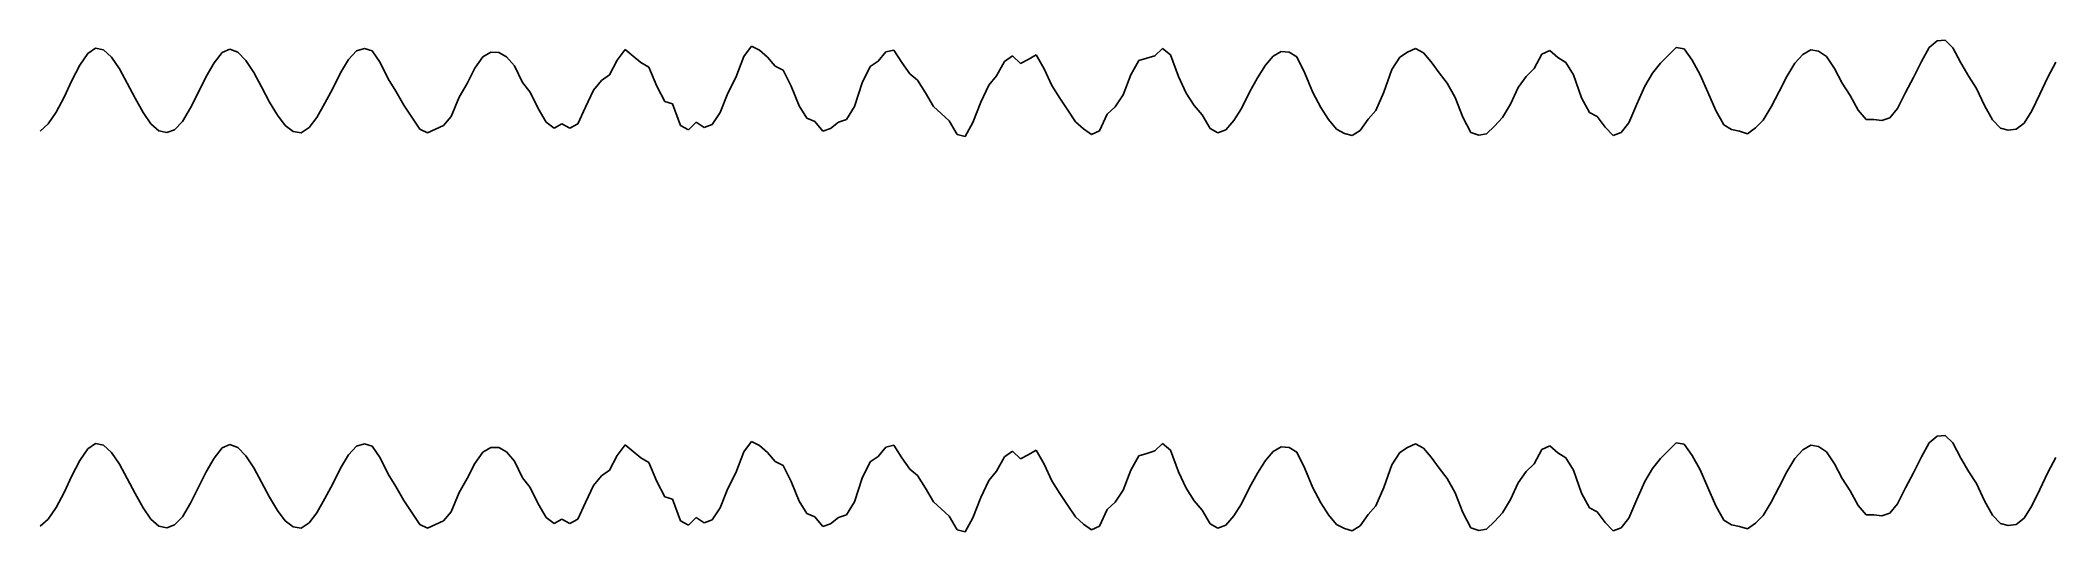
# Model space of a CAD drawing. Header units: metres. Extents: x -256 to 254, y -61 to 63.
import ezdxf

# ---------------------------------------------------------------- set-up
doc = ezdxf.new("R2010")
doc.units = ezdxf.units.M

msp = doc.modelspace()

# ---------------------------------------------------------------- linework, layer by layer
for p, q in [((-78, 58.87451, -173.20508), (-76, 61.47461, -173.20508)), ((-76, 61.47461, -173.20508), (-74, 60.491943, -173.20508)), ((222, 61.19232, -173.20508), (224, 62.860107, -173.20508)), ((224, 62.860107, -173.20508), (226, 62.991333, -173.20508)), ((226, 62.991333, -173.20508), (228, 61.128235, -173.20508)), ((-248, 52.78778, -173.20508), (-246, 56.697083, -173.20508)), ((-246, 56.697083, -173.20508), (-244, 59.64508, -173.20508)), ((-244, 59.64508, -173.20508), (-242, 60.968018, -173.20508)), ((-242, 60.968018, -173.20508), (-240, 60.562134, -173.20508)), ((-240, 60.562134, -173.20508), (-238, 58.694458, -173.20508)), ((-238, 58.694458, -173.20508), (-236, 55.752563, -173.20508)), ((-214, 53.874207, -173.20508), (-212, 57.31964, -173.20508)), ((-212, 57.31964, -173.20508), (-210, 59.88159, -173.20508)), ((-210, 59.88159, -173.20508), (-208, 60.777283, -173.20508)), ((-208, 60.777283, -173.20508), (-206, 60.029602, -173.20508)), ((-206, 60.029602, -173.20508), (-204, 57.922363, -173.20508)), ((-204, 57.922363, -173.20508), (-202, 54.87976, -173.20508)), ((-180, 54.771423, -173.20508), (-178, 58.13141, -173.20508)), ((-178, 58.13141, -173.20508), (-176, 60.346985, -173.20508)), ((-176, 60.346985, -173.20508), (-174, 60.906982, -173.20508)), ((-174, 60.906982, -173.20508), (-172, 60.299683, -173.20508)), ((-172, 60.299683, -173.20508), (-170, 57.403564, -173.20508)), ((-170, 57.403564, -173.20508), (-168, 53.215027, -173.20508)), ((-146, 55.929565, -173.20508), (-144, 58.807373, -173.20508)), ((-144, 58.807373, -173.20508), (-142, 59.979248, -173.20508)), ((-142, 59.979248, -173.20508), (-140, 59.951782, -173.20508)), ((-140, 59.951782, -173.20508), (-138, 58.85315, -173.20508)), ((-138, 58.85315, -173.20508), (-136, 56.507874, -173.20508)), ((-136, 56.507874, -173.20508), (-134, 52.29492, -173.20508)), ((-112, 54.289246, -173.20508), (-110, 57.96814, -173.20508)), ((-110, 57.96814, -173.20508), (-108, 60.658264, -173.20508)), ((-108, 60.658264, -173.20508), (-106, 58.961487, -173.20508)), ((-106, 58.961487, -173.20508), (-104, 57.409668, -173.20508)), ((-104, 57.409668, -173.20508), (-102, 56.184387, -173.20508)), ((-102, 56.184387, -173.20508), (-100, 51.37024, -173.20508)), ((-80, 53.54767, -173.20508), (-78, 58.87451, -173.20508)), ((-74, 60.491943, -173.20508), (-72, 58.694458, -173.20508)), ((-72, 58.694458, -173.20508), (-70, 56.462097, -173.20508)), ((-70, 56.462097, -173.20508), (-68, 55.410767, -173.20508)), ((-48, 52.209473, -173.20508), (-46, 56.367493, -173.20508)), ((-46, 56.367493, -173.20508), (-44, 57.720947, -173.20508)), ((-44, 57.720947, -173.20508), (-42, 60.064697, -173.20508)), ((-42, 60.064697, -173.20508), (-40, 60.542297, -173.20508)), ((-40, 60.542297, -173.20508), (-38, 57.388306, -173.20508)), ((-38, 57.388306, -173.20508), (-36, 54.519653, -173.20508)), ((-14, 54.016113, -173.20508), (-12, 57.63092, -173.20508)), ((-12, 57.63092, -173.20508), (-10, 59.088135, -173.20508)), ((-10, 59.088135, -173.20508), (-8, 57.107544, -173.20508)), ((-8, 57.107544, -173.20508), (-6, 58.158875, -173.20508)), ((-6, 58.158875, -173.20508), (-4, 59.34601, -173.20508)), ((-4, 59.34601, -173.20508), (-2, 55.78308, -173.20508)), ((20, 54.232788, -173.20508), (22, 57.876587, -173.20508)), ((22, 57.876587, -173.20508), (24, 58.480835, -173.20508)), ((24, 58.480835, -173.20508), (26, 59.10797, -173.20508)), ((26, 59.10797, -173.20508), (28, 60.958862, -173.20508)), ((28, 60.958862, -173.20508), (30, 59.33838, -173.20508)), ((30, 59.33838, -173.20508), (32, 53.858948, -173.20508)), ((52, 53.52173, -173.20508), (54, 56.674194, -173.20508)), ((54, 56.674194, -173.20508), (56, 59.00116, -173.20508)), ((56, 59.00116, -173.20508), (58, 60.188293, -173.20508)), ((58, 60.188293, -173.20508), (60, 59.97162, -173.20508)), ((60, 59.97162, -173.20508), (62, 58.81653, -173.20508)), ((62, 58.81653, -173.20508), (64, 54.69818, -173.20508)), ((86, 55.57556, -173.20508), (88, 58.688354, -173.20508)), ((88, 58.688354, -173.20508), (90, 60.012817, -173.20508)), ((90, 60.012817, -173.20508), (92, 60.887146, -173.20508)), ((92, 60.887146, -173.20508), (94, 59.786987, -173.20508)), ((94, 59.786987, -173.20508), (96, 57.548523, -173.20508)), ((96, 57.548523, -173.20508), (98, 54.79126, -173.20508)), ((122, 55.89447, -173.20508), (124, 59.457397, -173.20508)), ((124, 59.457397, -173.20508), (126, 60.39276, -173.20508)), ((126, 60.39276, -173.20508), (128, 58.615112, -173.20508)), ((128, 58.615112, -173.20508), (130, 57.403564, -173.20508)), ((130, 57.403564, -173.20508), (132, 54.231262, -173.20508)), ((152, 54.689026, -173.20508), (154, 57.232666, -173.20508)), ((154, 57.232666, -173.20508), (156, 59.25293, -173.20508)), ((156, 59.25293, -173.20508), (158, 61.146545, -173.20508)), ((158, 61.146545, -173.20508), (160, 60.801697, -173.20508)), ((160, 60.801697, -173.20508), (162, 57.98645, -173.20508)), ((162, 57.98645, -173.20508), (164, 54.30298, -173.20508)), ((186, 53.83606, -173.20508), (188, 57.229614, -173.20508)), ((188, 57.229614, -173.20508), (190, 59.42993, -173.20508)), ((190, 59.42993, -173.20508), (192, 60.620117, -173.20508)), ((192, 60.620117, -173.20508), (194, 60.231018, -173.20508)), ((194, 60.231018, -173.20508), (196, 58.859253, -173.20508)), ((196, 58.859253, -173.20508), (198, 55.851746, -173.20508)), ((218, 53.552246, -173.20508), (220, 57.5943, -173.20508)), ((220, 57.5943, -173.20508), (222, 61.19232, -173.20508)), ((228, 61.128235, -173.20508), (230, 57.32727, -173.20508)), ((230, 57.32727, -173.20508), (232, 53.804016, -173.20508)), ((252, 53.65448, -173.20508), (254, 57.432556, -173.20508)), ((-250, 48.64044, -173.20508), (-248, 52.78778, -173.20508)), ((-236, 55.752563, -173.20508), (-234, 52.12555, -173.20508)), ((-234, 52.12555, -173.20508), (-232, 48.391724, -173.20508)), ((-216, 49.913025, -173.20508), (-214, 53.874207, -173.20508)), ((-202, 54.87976, -173.20508), (-200, 51.2558, -173.20508)), ((-200, 51.2558, -173.20508), (-198, 47.384644, -173.20508)), ((-182, 50.83618, -173.20508), (-180, 54.771423, -173.20508)), ((-168, 53.215027, -173.20508), (-166, 50.14038, -173.20508)), ((-150, 48.583984, -173.20508), (-148, 52.105713, -173.20508)), ((-148, 52.105713, -173.20508), (-146, 55.929565, -173.20508)), ((-134, 52.29492, -173.20508), (-132, 49.864197, -173.20508)), ((-116, 50.38147, -173.20508), (-114, 52.796936, -173.20508)), ((-114, 52.796936, -173.20508), (-112, 54.289246, -173.20508)), ((-100, 51.37024, -173.20508), (-98, 47.505188, -173.20508)), ((-82, 49.650574, -173.20508), (-80, 53.54767, -173.20508)), ((-68, 55.410767, -173.20508), (-66, 51.36566, -173.20508)), ((-66, 51.36566, -173.20508), (-64, 46.4386, -173.20508)), ((-50, 46.247864, -173.20508), (-48, 52.209473, -173.20508)), ((-36, 54.519653, -173.20508), (-34, 52.877808, -173.20508)), ((-34, 52.877808, -173.20508), (-32, 49.668884, -173.20508)), ((-18, 47.34192, -173.20508), (-16, 51.64337, -173.20508)), ((-16, 51.64337, -173.20508), (-14, 54.016113, -173.20508)), ((-2, 55.78308, -173.20508), (0, 51.586914, -173.20508)), ((0, 51.586914, -173.20508), (2, 48.338318, -173.20508)), ((18, 49.212646, -173.20508), (20, 54.232788, -173.20508)), ((32, 53.858948, -173.20508), (34, 49.661255, -173.20508)), ((50, 49.850464, -173.20508), (52, 53.52173, -173.20508)), ((64, 54.69818, -173.20508), (66, 49.806213, -173.20508)), ((84, 49.87793, -173.20508), (86, 55.57556, -173.20508)), ((98, 54.79126, -173.20508), (100, 52.186584, -173.20508)), ((100, 52.186584, -173.20508), (102, 48.535156, -173.20508)), ((116, 46.832275, -173.20508), (118, 51.05133, -173.20508)), ((118, 51.05133, -173.20508), (120, 53.875732, -173.20508)), ((120, 53.875732, -173.20508), (122, 55.89447, -173.20508)), ((132, 54.231262, -173.20508), (134, 48.42224, -173.20508)), ((148, 46.868896, -173.20508), (150, 51.358032, -173.20508)), ((150, 51.358032, -173.20508), (152, 54.689026, -173.20508)), ((164, 54.30298, -173.20508), (166, 49.908447, -173.20508)), ((184, 50.030518, -173.20508), (186, 53.83606, -173.20508)), ((198, 55.851746, -173.20508), (200, 52.14386, -173.20508)), ((200, 52.14386, -173.20508), (202, 49.066162, -173.20508)), ((216, 49.813843, -173.20508), (218, 53.552246, -173.20508)), ((232, 53.804016, -173.20508), (234, 50.845337, -173.20508)), ((250, 49.3927, -173.20508), (252, 53.65448, -173.20508)), ((-252, 44.847107, -173.20508), (-250, 48.64044, -173.20508)), ((-232, 48.391724, -173.20508), (-230, 44.755554, -173.20508)), ((-218, 45.87555, -173.20508), (-216, 49.913025, -173.20508)), ((-198, 47.384644, -173.20508), (-196, 44.0506, -173.20508)), ((-186, 43.452454, -173.20508), (-184, 47.058105, -173.20508)), ((-184, 47.058105, -173.20508), (-182, 50.83618, -173.20508)), ((-166, 50.14038, -173.20508), (-164, 46.595764, -173.20508)), ((-164, 46.595764, -173.20508), (-162, 43.571472, -173.20508)), ((-152, 43.725586, -173.20508), (-150, 48.583984, -173.20508)), ((-132, 49.864197, -173.20508), (-130, 45.70465, -173.20508)), ((-120, 41.836548, -173.20508), (-118, 46.04187, -173.20508)), ((-118, 46.04187, -173.20508), (-116, 50.38147, -173.20508)), ((-98, 47.505188, -173.20508), (-96, 46.948242, -173.20508)), ((-96, 46.948242, -173.20508), (-94, 41.459656, -173.20508)), ((-84, 44.71283, -173.20508), (-82, 49.650574, -173.20508)), ((-64, 46.4386, -173.20508), (-62, 43.276978, -173.20508)), ((-52, 42.94281, -173.20508), (-50, 46.247864, -173.20508)), ((-32, 49.668884, -173.20508), (-30, 46.263123, -173.20508)), ((-30, 46.263123, -173.20508), (-28, 44.447327, -173.20508)), ((-20, 42.166138, -173.20508), (-18, 47.34192, -173.20508)), ((2, 48.338318, -173.20508), (4, 45.336914, -173.20508)), ((14, 44.293213, -173.20508), (16, 46.165466, -173.20508)), ((16, 46.165466, -173.20508), (18, 49.212646, -173.20508)), ((34, 49.661255, -173.20508), (36, 46.492004, -173.20508)), ((36, 46.492004, -173.20508), (38, 44.166565, -173.20508)), ((48, 45.71228, -173.20508), (50, 49.850464, -173.20508)), ((66, 49.806213, -173.20508), (68, 46.018982, -173.20508)), ((68, 46.018982, -173.20508), (70, 42.947388, -173.20508)), ((82, 45.236206, -173.20508), (84, 49.87793, -173.20508)), ((102, 48.535156, -173.20508), (104, 43.56842, -173.20508)), ((114, 43.49823, -173.20508), (116, 46.832275, -173.20508)), ((134, 48.42224, -173.20508), (136, 44.699097, -173.20508)), ((146, 42.14325, -173.20508), (148, 46.868896, -173.20508)), ((166, 49.908447, -173.20508), (168, 45.26367, -173.20508)), ((180, 42.762756, -173.20508), (182, 46.177673, -173.20508)), ((182, 46.177673, -173.20508), (184, 50.030518, -173.20508)), ((202, 49.066162, -173.20508), (204, 45.355225, -173.20508)), ((214, 45.777893, -173.20508), (216, 49.813843, -173.20508)), ((234, 50.845337, -173.20508), (236, 46.525574, -173.20508)), ((236, 46.525574, -173.20508), (238, 42.855835, -173.20508)), ((248, 45.191956, -173.20508), (250, 49.3927, -173.20508)), ((-256, 40.048218, -173.20508), (-254, 41.900635, -173.20508)), ((-254, 41.900635, -173.20508), (-252, 44.847107, -173.20508)), ((-230, 44.755554, -173.20508), (-228, 41.836548, -173.20508)), ((-228, 41.836548, -173.20508), (-226, 40.11078, -173.20508)), ((-222, 40.38849, -173.20508), (-220, 42.471313, -173.20508)), ((-220, 42.471313, -173.20508), (-218, 45.87555, -173.20508)), ((-196, 44.0506, -173.20508), (-194, 41.470337, -173.20508)), ((-194, 41.470337, -173.20508), (-192, 39.93988, -173.20508)), ((-190, 39.624023, -173.20508), (-188, 40.911865, -173.20508)), ((-188, 40.911865, -173.20508), (-186, 43.452454, -173.20508)), ((-162, 43.571472, -173.20508), (-160, 40.53192, -173.20508)), ((-156, 40.48767, -173.20508), (-154, 41.419983, -173.20508)), ((-154, 41.419983, -173.20508), (-152, 43.725586, -173.20508)), ((-130, 45.70465, -173.20508), (-128, 42.28363, -173.20508)), ((-128, 42.28363, -173.20508), (-126, 40.76996, -173.20508)), ((-126, 40.76996, -173.20508), (-124, 41.896057, -173.20508)), ((-124, 41.896057, -173.20508), (-122, 40.73639, -173.20508)), ((-122, 40.73639, -173.20508), (-120, 41.836548, -173.20508)), ((-94, 41.459656, -173.20508), (-92, 40.356445, -173.20508)), ((-92, 40.356445, -173.20508), (-90, 42.276, -173.20508)), ((-90, 42.276, -173.20508), (-88, 40.953064, -173.20508)), ((-88, 40.953064, -173.20508), (-86, 41.671753, -173.20508)), ((-86, 41.671753, -173.20508), (-84, 44.71283, -173.20508)), ((-62, 43.276978, -173.20508), (-60, 42.489624, -173.20508)), ((-60, 42.489624, -173.20508), (-58, 40.00702, -173.20508)), ((-56, 40.699768, -173.20508), (-54, 42.269897, -173.20508)), ((-54, 42.269897, -173.20508), (-52, 42.94281, -173.20508)), ((-28, 44.447327, -173.20508), (-26, 42.591858, -173.20508)), ((-26, 42.591858, -173.20508), (-24, 39.131165, -173.20508)), ((-22, 38.694763, -173.20508), (-20, 42.166138, -173.20508)), ((4, 45.336914, -173.20508), (6, 42.408752, -173.20508)), ((6, 42.408752, -173.20508), (8, 40.577698, -173.20508)), ((12, 40.086365, -173.20508), (14, 44.293213, -173.20508)), ((38, 44.166565, -173.20508), (40, 40.681458, -173.20508)), ((44, 40.37628, -173.20508), (46, 42.71698, -173.20508)), ((46, 42.71698, -173.20508), (48, 45.71228, -173.20508)), ((70, 42.947388, -173.20508), (72, 40.527344, -173.20508)), ((78, 40.185547, -173.20508), (80, 43.025208, -173.20508)), ((80, 43.025208, -173.20508), (82, 45.236206, -173.20508)), ((104, 43.56842, -173.20508), (106, 39.68506, -173.20508)), ((110, 39.349365, -173.20508), (112, 41.311646, -173.20508)), ((112, 41.311646, -173.20508), (114, 43.49823, -173.20508)), ((136, 44.699097, -173.20508), (138, 43.73474, -173.20508)), ((138, 43.73474, -173.20508), (140, 41.041565, -173.20508)), ((140, 41.041565, -173.20508), (142, 38.897705, -173.20508)), ((144, 39.639282, -173.20508), (146, 42.14325, -173.20508)), ((168, 45.26367, -173.20508), (170, 41.571045, -173.20508)), ((170, 41.571045, -173.20508), (172, 40.426636, -173.20508)), ((176, 39.37683, -173.20508), (178, 40.8432, -173.20508)), ((178, 40.8432, -173.20508), (180, 42.762756, -173.20508)), ((204, 45.355225, -173.20508), (206, 42.9657, -173.20508)), ((206, 42.9657, -173.20508), (208, 42.95807, -173.20508)), ((208, 42.95807, -173.20508), (210, 42.736816, -173.20508)), ((210, 42.736816, -173.20508), (212, 43.388367, -173.20508)), ((212, 43.388367, -173.20508), (214, 45.777893, -173.20508)), ((238, 42.855835, -173.20508), (240, 40.805054, -173.20508)), ((240, 40.805054, -173.20508), (242, 40.289307, -173.20508)), ((244, 40.516663, -173.20508), (246, 42.07306, -173.20508)), ((246, 42.07306, -173.20508), (248, 45.191956, -173.20508)), ((-226, 40.11078, -173.20508), (-224, 39.64081, -173.20508)), ((-224, 39.64081, -173.20508), (-222, 40.38849, -173.20508)), ((-192, 39.93988, -173.20508), (-190, 39.624023, -173.20508)), ((-160, 40.53192, -173.20508), (-158, 39.61487, -173.20508)), ((-158, 39.61487, -173.20508), (-156, 40.48767, -173.20508)), ((-58, 40.00702, -173.20508), (-56, 40.699768, -173.20508)), ((-24, 39.131165, -173.20508), (-22, 38.694763, -173.20508)), ((8, 40.577698, -173.20508), (10, 39.190674, -173.20508)), ((10, 39.190674, -173.20508), (12, 40.086365, -173.20508)), ((40, 40.681458, -173.20508), (42, 39.598083, -173.20508)), ((42, 39.598083, -173.20508), (44, 40.37628, -173.20508)), ((72, 40.527344, -173.20508), (74, 39.45923, -173.20508)), ((74, 39.45923, -173.20508), (76, 38.894653, -173.20508)), ((76, 38.894653, -173.20508), (78, 40.185547, -173.20508)), ((106, 39.68506, -173.20508), (108, 38.98468, -173.20508)), ((108, 38.98468, -173.20508), (110, 39.349365, -173.20508)), ((142, 38.897705, -173.20508), (144, 39.639282, -173.20508)), ((172, 40.426636, -173.20508), (174, 40.03296, -173.20508)), ((174, 40.03296, -173.20508), (176, 39.37683, -173.20508)), ((242, 40.289307, -173.20508), (244, 40.516663, -173.20508)), ((-246, -43.302917, -173.20508), (-244, -40.35492, -173.20508)), ((-244, -40.35492, -173.20508), (-242, -39.031982, -173.20508)), ((-242, -39.031982, -173.20508), (-240, -39.437866, -173.20508)), ((-240, -39.437866, -173.20508), (-238, -41.305542, -173.20508)), ((-212, -42.68036, -173.20508), (-210, -40.11841, -173.20508)), ((-210, -40.11841, -173.20508), (-208, -39.222717, -173.20508)), ((-208, -39.222717, -173.20508), (-206, -39.970398, -173.20508)), ((-206, -39.970398, -173.20508), (-204, -42.077637, -173.20508)), ((-178, -41.86859, -173.20508), (-176, -39.653015, -173.20508)), ((-176, -39.653015, -173.20508), (-174, -39.093018, -173.20508)), ((-174, -39.093018, -173.20508), (-172, -39.700317, -173.20508)), ((-172, -39.700317, -173.20508), (-170, -42.596436, -173.20508)), ((-144, -41.192627, -173.20508), (-142, -40.020752, -173.20508)), ((-142, -40.020752, -173.20508), (-140, -40.048218, -173.20508)), ((-140, -40.048218, -173.20508), (-138, -41.14685, -173.20508)), ((-110, -42.03186, -173.20508), (-108, -39.341736, -173.20508)), ((-108, -39.341736, -173.20508), (-106, -41.038513, -173.20508)), ((-78, -41.12549, -173.20508), (-76, -38.52539, -173.20508)), ((-76, -38.52539, -173.20508), (-74, -39.508057, -173.20508)), ((-74, -39.508057, -173.20508), (-72, -41.305542, -173.20508)), ((-44, -42.279053, -173.20508), (-42, -39.935303, -173.20508)), ((-42, -39.935303, -173.20508), (-40, -39.457703, -173.20508)), ((-40, -39.457703, -173.20508), (-38, -42.611694, -173.20508)), ((-6, -41.841125, -173.20508), (-4, -40.65399, -173.20508)), ((-4, -40.65399, -173.20508), (-2, -44.21692, -173.20508)), ((26, -40.89203, -173.20508), (28, -39.041138, -173.20508)), ((28, -39.041138, -173.20508), (30, -40.66162, -173.20508)), ((30, -40.66162, -173.20508), (32, -46.141052, -173.20508)), ((56, -40.99884, -173.20508), (58, -39.811707, -173.20508)), ((58, -39.811707, -173.20508), (60, -40.02838, -173.20508)), ((60, -40.02838, -173.20508), (62, -41.18347, -173.20508)), ((88, -41.311646, -173.20508), (90, -39.987183, -173.20508)), ((90, -39.987183, -173.20508), (92, -39.112854, -173.20508)), ((92, -39.112854, -173.20508), (94, -40.213013, -173.20508)), ((94, -40.213013, -173.20508), (96, -42.451477, -173.20508)), ((122, -44.10553, -173.20508), (124, -40.542603, -173.20508)), ((124, -40.542603, -173.20508), (126, -39.60724, -173.20508)), ((126, -39.60724, -173.20508), (128, -41.384888, -173.20508)), ((154, -42.767334, -173.20508), (156, -40.74707, -173.20508)), ((156, -40.74707, -173.20508), (158, -38.853455, -173.20508)), ((158, -38.853455, -173.20508), (160, -39.198303, -173.20508)), ((160, -39.198303, -173.20508), (162, -42.01355, -173.20508)), ((188, -42.770386, -173.20508), (190, -40.57007, -173.20508)), ((190, -40.57007, -173.20508), (192, -39.379883, -173.20508)), ((192, -39.379883, -173.20508), (194, -39.768982, -173.20508)), ((194, -39.768982, -173.20508), (196, -41.140747, -173.20508)), ((220, -42.4057, -173.20508), (222, -38.80768, -173.20508)), ((222, -38.80768, -173.20508), (224, -37.139893, -173.20508)), ((224, -37.139893, -173.20508), (226, -37.008667, -173.20508)), ((226, -37.008667, -173.20508), (228, -38.871765, -173.20508)), ((228, -38.871765, -173.20508), (230, -42.67273, -173.20508)), ((-248, -47.21222, -173.20508), (-246, -43.302917, -173.20508)), ((-238, -41.305542, -173.20508), (-236, -44.247437, -173.20508)), ((-236, -44.247437, -173.20508), (-234, -47.87445, -173.20508)), ((-214, -46.125793, -173.20508), (-212, -42.68036, -173.20508)), ((-204, -42.077637, -173.20508), (-202, -45.12024, -173.20508)), ((-202, -45.12024, -173.20508), (-200, -48.7442, -173.20508)), ((-182, -49.16382, -173.20508), (-180, -45.228577, -173.20508)), ((-180, -45.228577, -173.20508), (-178, -41.86859, -173.20508)), ((-170, -42.596436, -173.20508), (-168, -46.784973, -173.20508)), ((-148, -47.894287, -173.20508), (-146, -44.070435, -173.20508)), ((-146, -44.070435, -173.20508), (-144, -41.192627, -173.20508)), ((-138, -41.14685, -173.20508), (-136, -43.492126, -173.20508)), ((-136, -43.492126, -173.20508), (-134, -47.70508, -173.20508)), ((-114, -47.203064, -173.20508), (-112, -45.710754, -173.20508)), ((-112, -45.710754, -173.20508), (-110, -42.03186, -173.20508)), ((-106, -41.038513, -173.20508), (-104, -42.590332, -173.20508)), ((-104, -42.590332, -173.20508), (-102, -43.815613, -173.20508)), ((-102, -43.815613, -173.20508), (-100, -48.62976, -173.20508)), ((-80, -46.45233, -173.20508), (-78, -41.12549, -173.20508)), ((-72, -41.305542, -173.20508), (-70, -43.537903, -173.20508)), ((-70, -43.537903, -173.20508), (-68, -44.589233, -173.20508)), ((-68, -44.589233, -173.20508), (-66, -48.63434, -173.20508)), ((-48, -47.790527, -173.20508), (-46, -43.632507, -173.20508)), ((-46, -43.632507, -173.20508), (-44, -42.279053, -173.20508)), ((-38, -42.611694, -173.20508), (-36, -45.480347, -173.20508)), ((-36, -45.480347, -173.20508), (-34, -47.122192, -173.20508)), ((-14, -45.983887, -173.20508), (-12, -42.36908, -173.20508)), ((-12, -42.36908, -173.20508), (-10, -40.911865, -173.20508)), ((-10, -40.911865, -173.20508), (-8, -42.892456, -173.20508)), ((-8, -42.892456, -173.20508), (-6, -41.841125, -173.20508)), ((-2, -44.21692, -173.20508), (0, -48.413086, -173.20508)), ((18, -50.787354, -173.20508), (20, -45.767212, -173.20508)), ((20, -45.767212, -173.20508), (22, -42.123413, -173.20508)), ((22, -42.123413, -173.20508), (24, -41.519165, -173.20508)), ((24, -41.519165, -173.20508), (26, -40.89203, -173.20508)), ((52, -46.47827, -173.20508), (54, -43.325806, -173.20508)), ((54, -43.325806, -173.20508), (56, -40.99884, -173.20508)), ((62, -41.18347, -173.20508), (64, -45.30182, -173.20508)), ((64, -45.30182, -173.20508), (66, -50.193787, -173.20508)), ((84, -50.12207, -173.20508), (86, -44.42444, -173.20508)), ((86, -44.42444, -173.20508), (88, -41.311646, -173.20508)), ((96, -42.451477, -173.20508), (98, -45.20874, -173.20508)), ((98, -45.20874, -173.20508), (100, -47.813416, -173.20508)), ((120, -46.124268, -173.20508), (122, -44.10553, -173.20508)), ((128, -41.384888, -173.20508), (130, -42.596436, -173.20508)), ((130, -42.596436, -173.20508), (132, -45.768738, -173.20508)), ((132, -45.768738, -173.20508), (134, -51.57776, -173.20508)), ((150, -48.641968, -173.20508), (152, -45.310974, -173.20508)), ((152, -45.310974, -173.20508), (154, -42.767334, -173.20508)), ((162, -42.01355, -173.20508), (164, -45.69702, -173.20508)), ((164, -45.69702, -173.20508), (166, -50.091553, -173.20508)), ((186, -46.16394, -173.20508), (188, -42.770386, -173.20508)), ((196, -41.140747, -173.20508), (198, -44.148254, -173.20508)), ((198, -44.148254, -173.20508), (200, -47.85614, -173.20508)), ((218, -46.447754, -173.20508), (220, -42.4057, -173.20508)), ((230, -42.67273, -173.20508), (232, -46.195984, -173.20508)), ((252, -46.34552, -173.20508), (254, -42.567444, -173.20508)), ((-250, -51.35956, -173.20508), (-248, -47.21222, -173.20508)), ((-234, -47.87445, -173.20508), (-232, -51.608276, -173.20508)), ((-218, -54.12445, -173.20508), (-216, -50.086975, -173.20508)), ((-216, -50.086975, -173.20508), (-214, -46.125793, -173.20508)), ((-200, -48.7442, -173.20508), (-198, -52.615356, -173.20508)), ((-184, -52.941895, -173.20508), (-182, -49.16382, -173.20508)), ((-168, -46.784973, -173.20508), (-166, -49.85962, -173.20508)), ((-166, -49.85962, -173.20508), (-164, -53.404236, -173.20508)), ((-150, -51.416016, -173.20508), (-148, -47.894287, -173.20508)), ((-134, -47.70508, -173.20508), (-132, -50.135803, -173.20508)), ((-132, -50.135803, -173.20508), (-130, -54.29535, -173.20508)), ((-118, -53.95813, -173.20508), (-116, -49.61853, -173.20508)), ((-116, -49.61853, -173.20508), (-114, -47.203064, -173.20508)), ((-100, -48.62976, -173.20508), (-98, -52.494812, -173.20508)), ((-84, -55.28717, -173.20508), (-82, -50.349426, -173.20508)), ((-82, -50.349426, -173.20508), (-80, -46.45233, -173.20508)), ((-66, -48.63434, -173.20508), (-64, -53.5614, -173.20508)), ((-50, -53.752136, -173.20508), (-48, -47.790527, -173.20508)), ((-34, -47.122192, -173.20508), (-32, -50.331116, -173.20508)), ((-32, -50.331116, -173.20508), (-30, -53.736877, -173.20508)), ((-18, -52.65808, -173.20508), (-16, -48.35663, -173.20508)), ((-16, -48.35663, -173.20508), (-14, -45.983887, -173.20508)), ((0, -48.413086, -173.20508), (2, -51.661682, -173.20508)), ((16, -53.834534, -173.20508), (18, -50.787354, -173.20508)), ((32, -46.141052, -173.20508), (34, -50.338745, -173.20508)), ((34, -50.338745, -173.20508), (36, -53.507996, -173.20508)), ((48, -54.28772, -173.20508), (50, -50.149536, -173.20508)), ((50, -50.149536, -173.20508), (52, -46.47827, -173.20508)), ((66, -50.193787, -173.20508), (68, -53.981018, -173.20508)), ((82, -54.763794, -173.20508), (84, -50.12207, -173.20508)), ((100, -47.813416, -173.20508), (102, -51.464844, -173.20508)), ((116, -53.167725, -173.20508), (118, -48.94867, -173.20508)), ((118, -48.94867, -173.20508), (120, -46.124268, -173.20508)), ((148, -53.131104, -173.20508), (150, -48.641968, -173.20508)), ((166, -50.091553, -173.20508), (168, -54.73633, -173.20508)), ((182, -53.822327, -173.20508), (184, -49.969482, -173.20508)), ((184, -49.969482, -173.20508), (186, -46.16394, -173.20508)), ((200, -47.85614, -173.20508), (202, -50.933838, -173.20508)), ((202, -50.933838, -173.20508), (204, -54.644775, -173.20508)), ((214, -54.222107, -173.20508), (216, -50.186157, -173.20508)), ((216, -50.186157, -173.20508), (218, -46.447754, -173.20508)), ((232, -46.195984, -173.20508), (234, -49.154663, -173.20508)), ((234, -49.154663, -173.20508), (236, -53.474426, -173.20508)), ((248, -54.808044, -173.20508), (250, -50.6073, -173.20508)), ((250, -50.6073, -173.20508), (252, -46.34552, -173.20508)), ((-254, -58.099365, -173.20508), (-252, -55.152893, -173.20508)), ((-252, -55.152893, -173.20508), (-250, -51.35956, -173.20508)), ((-232, -51.608276, -173.20508), (-230, -55.244446, -173.20508)), ((-230, -55.244446, -173.20508), (-228, -58.163452, -173.20508)), ((-220, -57.528687, -173.20508), (-218, -54.12445, -173.20508)), ((-198, -52.615356, -173.20508), (-196, -55.9494, -173.20508)), ((-196, -55.9494, -173.20508), (-194, -58.529663, -173.20508)), ((-186, -56.547546, -173.20508), (-184, -52.941895, -173.20508)), ((-164, -53.404236, -173.20508), (-162, -56.428528, -173.20508)), ((-152, -56.274414, -173.20508), (-150, -51.416016, -173.20508)), ((-130, -54.29535, -173.20508), (-128, -57.71637, -173.20508)), ((-120, -58.163452, -173.20508), (-118, -53.95813, -173.20508)), ((-98, -52.494812, -173.20508), (-96, -53.051758, -173.20508)), ((-96, -53.051758, -173.20508), (-94, -58.540344, -173.20508)), ((-86, -58.328247, -173.20508), (-84, -55.28717, -173.20508)), ((-64, -53.5614, -173.20508), (-62, -56.723022, -173.20508)), ((-52, -57.05719, -173.20508), (-50, -53.752136, -173.20508)), ((-30, -53.736877, -173.20508), (-28, -55.552673, -173.20508)), ((-28, -55.552673, -173.20508), (-26, -57.408142, -173.20508)), ((-20, -57.833862, -173.20508), (-18, -52.65808, -173.20508)), ((2, -51.661682, -173.20508), (4, -54.663086, -173.20508)), ((4, -54.663086, -173.20508), (6, -57.591248, -173.20508)), ((12, -59.913635, -173.20508), (14, -55.706787, -173.20508)), ((14, -55.706787, -173.20508), (16, -53.834534, -173.20508)), ((36, -53.507996, -173.20508), (38, -55.833435, -173.20508)), ((38, -55.833435, -173.20508), (40, -59.318542, -173.20508)), ((46, -57.28302, -173.20508), (48, -54.28772, -173.20508)), ((68, -53.981018, -173.20508), (70, -57.052612, -173.20508)), ((80, -56.974792, -173.20508), (82, -54.763794, -173.20508)), ((102, -51.464844, -173.20508), (104, -56.43158, -173.20508)), ((114, -56.50177, -173.20508), (116, -53.167725, -173.20508)), ((134, -51.57776, -173.20508), (136, -55.300903, -173.20508)), ((136, -55.300903, -173.20508), (138, -56.26526, -173.20508)), ((146, -57.85675, -173.20508), (148, -53.131104, -173.20508)), ((168, -54.73633, -173.20508), (170, -58.428955, -173.20508)), ((180, -57.237244, -173.20508), (182, -53.822327, -173.20508)), ((204, -54.644775, -173.20508), (206, -57.0343, -173.20508)), ((212, -56.611633, -173.20508), (214, -54.222107, -173.20508)), ((236, -53.474426, -173.20508), (238, -57.144165, -173.20508)), ((246, -57.92694, -173.20508), (248, -54.808044, -173.20508)), ((-256, -59.951782, -173.20508), (-254, -58.099365, -173.20508)), ((-228, -58.163452, -173.20508), (-226, -59.88922, -173.20508)), ((-226, -59.88922, -173.20508), (-224, -60.35919, -173.20508)), ((-224, -60.35919, -173.20508), (-222, -59.61151, -173.20508)), ((-222, -59.61151, -173.20508), (-220, -57.528687, -173.20508)), ((-194, -58.529663, -173.20508), (-192, -60.06012, -173.20508)), ((-192, -60.06012, -173.20508), (-190, -60.375977, -173.20508)), ((-190, -60.375977, -173.20508), (-188, -59.088135, -173.20508)), ((-188, -59.088135, -173.20508), (-186, -56.547546, -173.20508)), ((-162, -56.428528, -173.20508), (-160, -59.46808, -173.20508)), ((-160, -59.46808, -173.20508), (-158, -60.38513, -173.20508)), ((-158, -60.38513, -173.20508), (-156, -59.51233, -173.20508)), ((-156, -59.51233, -173.20508), (-154, -58.580017, -173.20508)), ((-154, -58.580017, -173.20508), (-152, -56.274414, -173.20508)), ((-128, -57.71637, -173.20508), (-126, -59.23004, -173.20508)), ((-126, -59.23004, -173.20508), (-124, -58.103943, -173.20508)), ((-124, -58.103943, -173.20508), (-122, -59.26361, -173.20508)), ((-122, -59.26361, -173.20508), (-120, -58.163452, -173.20508)), ((-94, -58.540344, -173.20508), (-92, -59.643555, -173.20508)), ((-92, -59.643555, -173.20508), (-90, -57.724, -173.20508)), ((-90, -57.724, -173.20508), (-88, -59.046936, -173.20508)), ((-88, -59.046936, -173.20508), (-86, -58.328247, -173.20508)), ((-62, -56.723022, -173.20508), (-60, -57.510376, -173.20508)), ((-60, -57.510376, -173.20508), (-58, -59.99298, -173.20508)), ((-58, -59.99298, -173.20508), (-56, -59.300232, -173.20508)), ((-56, -59.300232, -173.20508), (-54, -57.730103, -173.20508)), ((-54, -57.730103, -173.20508), (-52, -57.05719, -173.20508)), ((-26, -57.408142, -173.20508), (-24, -60.868835, -173.20508)), ((-24, -60.868835, -173.20508), (-22, -61.305237, -173.20508)), ((-22, -61.305237, -173.20508), (-20, -57.833862, -173.20508)), ((6, -57.591248, -173.20508), (8, -59.422302, -173.20508)), ((8, -59.422302, -173.20508), (10, -60.809326, -173.20508)), ((10, -60.809326, -173.20508), (12, -59.913635, -173.20508)), ((40, -59.318542, -173.20508), (42, -60.401917, -173.20508)), ((42, -60.401917, -173.20508), (44, -59.62372, -173.20508)), ((44, -59.62372, -173.20508), (46, -57.28302, -173.20508)), ((70, -57.052612, -173.20508), (72, -59.472656, -173.20508)), ((72, -59.472656, -173.20508), (74, -60.54077, -173.20508)), ((74, -60.54077, -173.20508), (76, -61.105347, -173.20508)), ((76, -61.105347, -173.20508), (78, -59.814453, -173.20508)), ((78, -59.814453, -173.20508), (80, -56.974792, -173.20508)), ((104, -56.43158, -173.20508), (106, -60.31494, -173.20508)), ((106, -60.31494, -173.20508), (108, -61.01532, -173.20508)), ((108, -61.01532, -173.20508), (110, -60.650635, -173.20508)), ((110, -60.650635, -173.20508), (112, -58.688354, -173.20508)), ((112, -58.688354, -173.20508), (114, -56.50177, -173.20508)), ((138, -56.26526, -173.20508), (140, -58.958435, -173.20508)), ((140, -58.958435, -173.20508), (142, -61.102295, -173.20508)), ((142, -61.102295, -173.20508), (144, -60.360718, -173.20508)), ((144, -60.360718, -173.20508), (146, -57.85675, -173.20508)), ((170, -58.428955, -173.20508), (172, -59.573364, -173.20508)), ((172, -59.573364, -173.20508), (174, -59.96704, -173.20508)), ((174, -59.96704, -173.20508), (176, -60.62317, -173.20508)), ((176, -60.62317, -173.20508), (178, -59.1568, -173.20508)), ((178, -59.1568, -173.20508), (180, -57.237244, -173.20508)), ((206, -57.0343, -173.20508), (208, -57.04193, -173.20508)), ((208, -57.04193, -173.20508), (210, -57.263184, -173.20508)), ((210, -57.263184, -173.20508), (212, -56.611633, -173.20508)), ((238, -57.144165, -173.20508), (240, -59.194946, -173.20508)), ((240, -59.194946, -173.20508), (242, -59.710693, -173.20508)), ((242, -59.710693, -173.20508), (244, -59.483337, -173.20508)), ((244, -59.483337, -173.20508), (246, -57.92694, -173.20508))]:
    msp.add_line(p, q)

doc.saveas('drawing.dxf')
